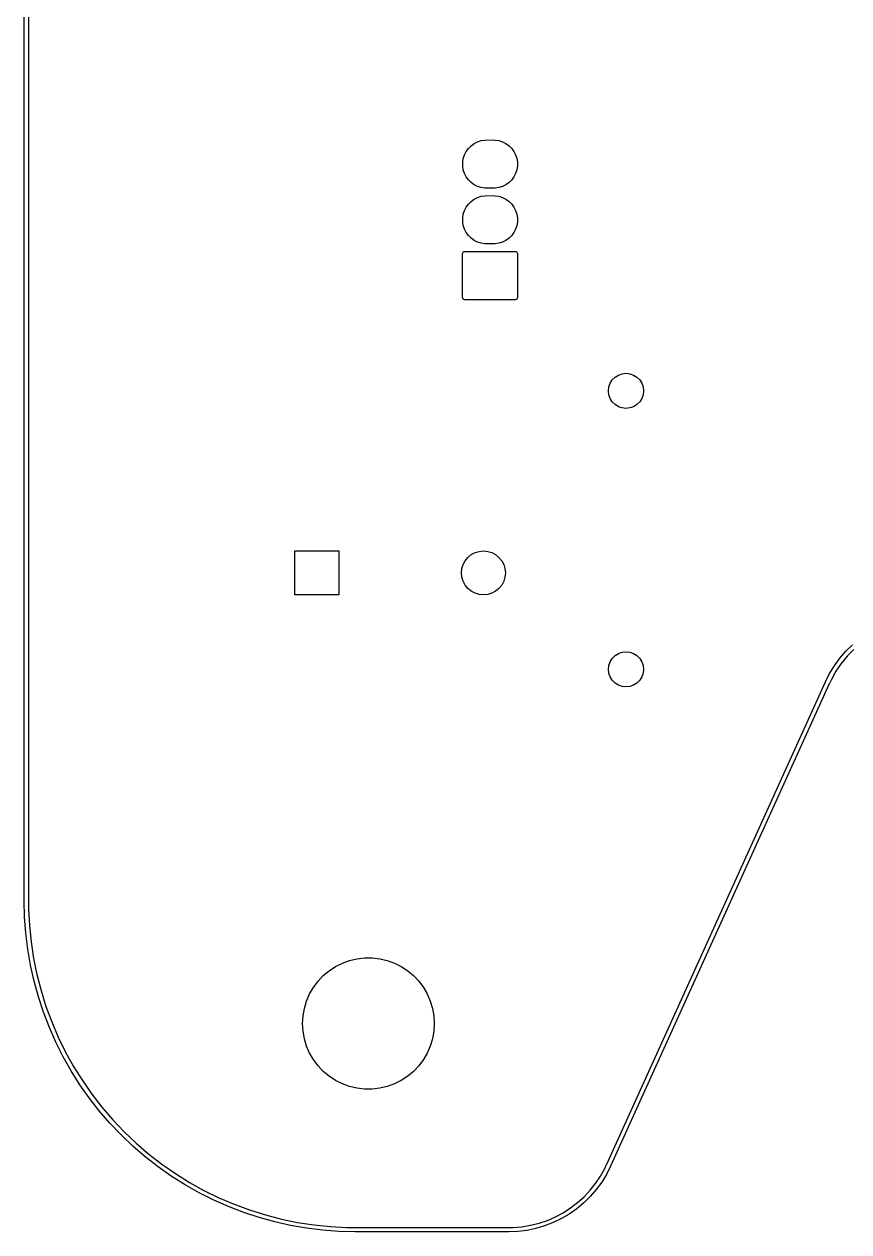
# Model space of a CAD drawing. Extents: x 96 to 246, y -139 to -34.
# Drawn here: x 95.5 to 133.1, y -138.8 to -83.8 of the extents above; entities that cross this region are included whole.
import ezdxf

# ---------------------------------------------------------------- set-up
doc = ezdxf.new("R2010")
doc.units = 0
doc.layers.add('BLACK', color=7, linetype='CONTINUOUS')

msp = doc.modelspace()

# ---------------------------------------------------------------- linework, layer by layer
at = {"layer": 'BLACK', "linetype": 'CONTINUOUS'}
for p, q in [((95.516572, -123.73308), (95.514652, -60.064055)), ((95.712731, -60.071221), (95.714652, -123.740247)), ((115.89696, -89.31428), (116.036859, -89.212638)), ((115.89696, -89.31428), (116.036859, -89.212638)), ((116.036859, -89.212638), (116.190935, -89.134132)), ((116.036859, -89.212638), (116.190935, -89.134132)), ((116.190935, -89.134132), (116.355395, -89.080695)), ((116.190935, -89.134132), (116.355395, -89.080695)), ((116.355395, -89.080695), (116.52619, -89.053644)), ((116.355395, -89.080695), (116.52619, -89.053644)), ((116.52619, -89.053644), (116.912652, -89.050247)), ((116.52619, -89.053644), (116.912652, -89.050247)), ((116.912652, -89.050247), (116.999114, -89.053644)), ((116.912652, -89.050247), (116.999114, -89.053644)), ((116.999114, -89.053644), (117.169909, -89.080695)), ((116.999114, -89.053644), (117.169909, -89.080695)), ((117.169909, -89.080695), (117.334369, -89.134132)), ((117.169909, -89.080695), (117.334369, -89.134132)), ((117.334369, -89.134132), (117.488445, -89.212638)), ((117.334369, -89.134132), (117.488445, -89.212638)), ((117.488445, -89.212638), (117.628344, -89.31428)), ((117.488445, -89.212638), (117.628344, -89.31428)), ((115.5411, -89.89499), (115.594537, -89.73053)), ((115.5411, -89.89499), (115.594537, -89.73053)), ((115.594537, -89.73053), (115.673043, -89.576454)), ((115.594537, -89.73053), (115.673043, -89.576454)), ((115.673043, -89.576454), (115.774685, -89.436555)), ((115.673043, -89.576454), (115.774685, -89.436555)), ((115.774685, -89.436555), (115.89696, -89.31428)), ((115.774685, -89.436555), (115.89696, -89.31428)), ((117.628344, -89.31428), (117.750619, -89.436555)), ((117.628344, -89.31428), (117.750619, -89.436555)), ((117.750619, -89.436555), (117.852261, -89.576454)), ((117.750619, -89.436555), (117.852261, -89.576454)), ((117.852261, -89.576454), (117.930767, -89.73053)), ((117.852261, -89.576454), (117.930767, -89.73053)), ((117.930767, -89.73053), (117.984204, -89.89499)), ((117.930767, -89.73053), (117.984204, -89.89499)), ((115.514049, -90.065785), (115.5411, -89.89499)), ((115.514049, -90.065785), (115.5411, -89.89499)), ((115.514049, -90.238709), (115.514049, -90.065785)), ((115.514049, -90.238709), (115.514049, -90.065785)), ((115.5411, -90.409504), (115.514049, -90.238709)), ((115.5411, -90.409504), (115.514049, -90.238709)), ((117.984204, -89.89499), (118.011255, -90.065785)), ((117.984204, -89.89499), (118.011255, -90.065785)), ((118.011255, -90.238709), (117.984204, -90.409504)), ((118.011255, -90.238709), (117.984204, -90.409504)), ((118.011255, -90.065785), (118.011255, -90.238709)), ((118.011255, -90.065785), (118.011255, -90.238709)), ((115.594537, -90.573964), (115.5411, -90.409504)), ((115.594537, -90.573964), (115.5411, -90.409504)), ((115.673043, -90.72804), (115.594537, -90.573964)), ((115.673043, -90.72804), (115.594537, -90.573964)), ((115.774685, -90.867939), (115.673043, -90.72804)), ((115.774685, -90.867939), (115.673043, -90.72804)), ((117.852261, -90.72804), (117.750619, -90.867939)), ((117.852261, -90.72804), (117.750619, -90.867939)), ((117.930767, -90.573964), (117.852261, -90.72804)), ((117.930767, -90.573964), (117.852261, -90.72804)), ((117.984204, -90.409504), (117.930767, -90.573964)), ((117.984204, -90.409504), (117.930767, -90.573964)), ((115.89696, -90.990214), (115.774685, -90.867939)), ((115.89696, -90.990214), (115.774685, -90.867939)), ((116.036859, -91.091856), (115.89696, -90.990214)), ((116.036859, -91.091856), (115.89696, -90.990214)), ((116.190935, -91.170362), (116.036859, -91.091856)), ((116.190935, -91.170362), (116.036859, -91.091856)), ((116.355395, -91.223799), (116.190935, -91.170362)), ((116.355395, -91.223799), (116.190935, -91.170362)), ((116.52619, -91.25085), (116.355395, -91.223799)), ((116.52619, -91.25085), (116.355395, -91.223799)), ((116.612652, -91.254247), (116.52619, -91.25085)), ((116.612652, -91.254247), (116.52619, -91.25085)), ((116.999114, -91.25085), (116.612652, -91.254247)), ((116.999114, -91.25085), (116.612652, -91.254247)), ((117.169909, -91.223799), (116.999114, -91.25085)), ((117.169909, -91.223799), (116.999114, -91.25085)), ((117.334369, -91.170362), (117.169909, -91.223799)), ((117.334369, -91.170362), (117.169909, -91.223799)), ((117.488445, -91.091856), (117.334369, -91.170362)), ((117.488445, -91.091856), (117.334369, -91.170362)), ((117.628344, -90.990214), (117.488445, -91.091856)), ((117.628344, -90.990214), (117.488445, -91.091856)), ((117.750619, -90.867939), (117.628344, -90.990214)), ((117.750619, -90.867939), (117.628344, -90.990214)), ((115.774685, -91.976555), (115.89696, -91.85428)), ((115.774685, -91.976555), (115.89696, -91.85428)), ((115.89696, -91.85428), (116.036859, -91.752638)), ((115.89696, -91.85428), (116.036859, -91.752638)), ((116.036859, -91.752638), (116.190935, -91.674132)), ((116.036859, -91.752638), (116.190935, -91.674132)), ((116.190935, -91.674132), (116.355395, -91.620695)), ((116.190935, -91.674132), (116.355395, -91.620695)), ((116.355395, -91.620695), (116.52619, -91.593644)), ((116.355395, -91.620695), (116.52619, -91.593644)), ((116.52619, -91.593644), (116.912652, -91.590247)), ((116.52619, -91.593644), (116.912652, -91.590247)), ((116.912652, -91.590247), (116.999114, -91.593644)), ((116.912652, -91.590247), (116.999114, -91.593644)), ((116.999114, -91.593644), (117.169909, -91.620695)), ((116.999114, -91.593644), (117.169909, -91.620695)), ((117.169909, -91.620695), (117.334369, -91.674132)), ((117.169909, -91.620695), (117.334369, -91.674132)), ((117.334369, -91.674132), (117.488445, -91.752638)), ((117.334369, -91.674132), (117.488445, -91.752638)), ((117.488445, -91.752638), (117.628344, -91.85428)), ((117.488445, -91.752638), (117.628344, -91.85428)), ((117.628344, -91.85428), (117.750619, -91.976555)), ((117.628344, -91.85428), (117.750619, -91.976555)), ((115.514049, -92.605785), (115.5411, -92.43499)), ((115.514049, -92.605785), (115.5411, -92.43499)), ((115.5411, -92.43499), (115.594537, -92.27053)), ((115.5411, -92.43499), (115.594537, -92.27053)), ((115.594537, -92.27053), (115.673043, -92.116454)), ((115.594537, -92.27053), (115.673043, -92.116454)), ((115.673043, -92.116454), (115.774685, -91.976555)), ((115.673043, -92.116454), (115.774685, -91.976555)), ((117.750619, -91.976555), (117.852261, -92.116454)), ((117.750619, -91.976555), (117.852261, -92.116454)), ((117.852261, -92.116454), (117.930767, -92.27053)), ((117.852261, -92.116454), (117.930767, -92.27053)), ((117.930767, -92.27053), (117.984204, -92.43499)), ((117.930767, -92.27053), (117.984204, -92.43499)), ((117.984204, -92.43499), (118.011255, -92.605785)), ((117.984204, -92.43499), (118.011255, -92.605785)), ((115.514049, -92.778709), (115.514049, -92.605785)), ((115.514049, -92.778709), (115.514049, -92.605785)), ((115.5411, -92.949504), (115.514049, -92.778709)), ((115.5411, -92.949504), (115.514049, -92.778709)), ((115.594537, -93.113964), (115.5411, -92.949504)), ((115.594537, -93.113964), (115.5411, -92.949504)), ((117.984204, -92.949504), (117.930767, -93.113964)), ((117.984204, -92.949504), (117.930767, -93.113964)), ((118.011255, -92.778709), (117.984204, -92.949504)), ((118.011255, -92.778709), (117.984204, -92.949504)), ((118.011255, -92.605785), (118.011255, -92.778709)), ((118.011255, -92.605785), (118.011255, -92.778709)), ((115.673043, -93.26804), (115.594537, -93.113964)), ((115.673043, -93.26804), (115.594537, -93.113964)), ((115.774685, -93.407939), (115.673043, -93.26804)), ((115.774685, -93.407939), (115.673043, -93.26804)), ((115.89696, -93.530214), (115.774685, -93.407939)), ((115.89696, -93.530214), (115.774685, -93.407939)), ((116.036859, -93.631856), (115.89696, -93.530214)), ((116.036859, -93.631856), (115.89696, -93.530214)), ((117.628344, -93.530214), (117.488445, -93.631856)), ((117.628344, -93.530214), (117.488445, -93.631856)), ((117.750619, -93.407939), (117.628344, -93.530214)), ((117.750619, -93.407939), (117.628344, -93.530214)), ((117.852261, -93.26804), (117.750619, -93.407939)), ((117.852261, -93.26804), (117.750619, -93.407939)), ((117.930767, -93.113964), (117.852261, -93.26804)), ((117.930767, -93.113964), (117.852261, -93.26804)), ((115.518416, -94.193213), (115.540527, -94.160122)), ((115.518416, -94.193213), (115.540527, -94.160122)), ((115.540527, -94.160122), (115.573618, -94.138011)), ((115.540527, -94.160122), (115.573618, -94.138011)), ((115.573618, -94.138011), (115.612652, -94.130247)), ((115.573618, -94.138011), (115.612652, -94.130247)), ((115.612652, -94.130247), (117.912652, -94.130247)), ((115.612652, -94.130247), (117.912652, -94.130247)), ((116.190935, -93.710362), (116.036859, -93.631856)), ((116.190935, -93.710362), (116.036859, -93.631856)), ((116.355395, -93.763799), (116.190935, -93.710362)), ((116.355395, -93.763799), (116.190935, -93.710362)), ((116.52619, -93.79085), (116.355395, -93.763799)), ((116.52619, -93.79085), (116.355395, -93.763799)), ((116.612652, -93.794247), (116.52619, -93.79085)), ((116.612652, -93.794247), (116.52619, -93.79085)), ((116.999114, -93.79085), (116.612652, -93.794247)), ((116.999114, -93.79085), (116.612652, -93.794247)), ((117.169909, -93.763799), (116.999114, -93.79085)), ((117.169909, -93.763799), (116.999114, -93.79085)), ((117.334369, -93.710362), (117.169909, -93.763799)), ((117.334369, -93.710362), (117.169909, -93.763799)), ((117.488445, -93.631856), (117.334369, -93.710362)), ((117.488445, -93.631856), (117.334369, -93.710362)), ((117.912652, -94.130247), (117.951686, -94.138011)), ((117.912652, -94.130247), (117.951686, -94.138011)), ((117.951686, -94.138011), (117.984777, -94.160122)), ((117.951686, -94.138011), (117.984777, -94.160122)), ((117.984777, -94.160122), (118.006888, -94.193213)), ((117.984777, -94.160122), (118.006888, -94.193213)), ((115.510652, -94.232247), (115.518416, -94.193213)), ((115.510652, -94.232247), (115.518416, -94.193213)), ((115.510652, -96.232247), (115.510652, -94.232247)), ((115.510652, -96.232247), (115.510652, -94.232247)), ((118.006888, -94.193213), (118.014652, -94.232247)), ((118.006888, -94.193213), (118.014652, -94.232247)), ((118.014652, -94.232247), (118.014652, -96.232247)), ((118.014652, -94.232247), (118.014652, -96.232247)), ((115.518416, -96.271281), (115.510652, -96.232247)), ((115.518416, -96.271281), (115.510652, -96.232247)), ((115.540527, -96.304372), (115.518416, -96.271281)), ((115.540527, -96.304372), (115.518416, -96.271281)), ((115.573618, -96.326483), (115.540527, -96.304372)), ((115.573618, -96.326483), (115.540527, -96.304372)), ((115.612652, -96.334247), (115.573618, -96.326483)), ((115.612652, -96.334247), (115.573618, -96.326483)), ((117.912652, -96.334247), (115.612652, -96.334247)), ((117.912652, -96.334247), (115.612652, -96.334247)), ((117.951686, -96.326483), (117.912652, -96.334247)), ((117.951686, -96.326483), (117.912652, -96.334247)), ((117.984777, -96.304372), (117.951686, -96.326483)), ((117.984777, -96.304372), (117.951686, -96.326483)), ((118.006888, -96.271281), (117.984777, -96.304372)), ((118.006888, -96.271281), (117.984777, -96.304372)), ((118.014652, -96.232247), (118.006888, -96.271281)), ((118.014652, -96.232247), (118.006888, -96.271281)), ((122.18271, -100.31423), (122.241877, -100.14514)), ((122.18271, -100.31423), (122.241877, -100.14514)), ((122.241877, -100.14514), (122.337187, -99.993455)), ((122.241877, -100.14514), (122.337187, -99.993455)), ((122.337187, -99.993455), (122.46386, -99.866782)), ((122.337187, -99.993455), (122.46386, -99.866782)), ((122.46386, -99.866782), (122.615545, -99.771472)), ((122.46386, -99.866782), (122.615545, -99.771472)), ((122.615545, -99.771472), (122.784635, -99.712305)), ((122.615545, -99.771472), (122.784635, -99.712305)), ((122.784635, -99.712305), (122.962652, -99.692247)), ((122.784635, -99.712305), (122.962652, -99.692247)), ((122.962652, -99.692247), (123.140669, -99.712305)), ((122.962652, -99.692247), (123.140669, -99.712305)), ((123.140669, -99.712305), (123.309759, -99.771472)), ((123.140669, -99.712305), (123.309759, -99.771472)), ((123.309759, -99.771472), (123.461444, -99.866782)), ((123.309759, -99.771472), (123.461444, -99.866782)), ((123.461444, -99.866782), (123.588117, -99.993455)), ((123.461444, -99.866782), (123.588117, -99.993455)), ((123.588117, -99.993455), (123.683427, -100.14514)), ((123.588117, -99.993455), (123.683427, -100.14514)), ((123.683427, -100.14514), (123.742594, -100.31423)), ((123.683427, -100.14514), (123.742594, -100.31423)), ((122.162652, -100.492247), (122.18271, -100.31423)), ((122.162652, -100.492247), (122.18271, -100.31423)), ((122.18271, -100.670264), (122.162652, -100.492247)), ((122.18271, -100.670264), (122.162652, -100.492247)), ((122.241877, -100.839354), (122.18271, -100.670264)), ((122.241877, -100.839354), (122.18271, -100.670264)), ((123.742594, -100.670264), (123.683427, -100.839354)), ((123.742594, -100.670264), (123.683427, -100.839354)), ((123.742594, -100.31423), (123.762652, -100.492247)), ((123.742594, -100.31423), (123.762652, -100.492247)), ((123.762652, -100.492247), (123.742594, -100.670264)), ((123.762652, -100.492247), (123.742594, -100.670264)), ((122.337187, -100.991039), (122.241877, -100.839354)), ((122.337187, -100.991039), (122.241877, -100.839354)), ((122.46386, -101.117712), (122.337187, -100.991039)), ((122.46386, -101.117712), (122.337187, -100.991039)), ((122.615545, -101.213022), (122.46386, -101.117712)), ((122.615545, -101.213022), (122.46386, -101.117712)), ((122.784635, -101.272189), (122.615545, -101.213022)), ((122.784635, -101.272189), (122.615545, -101.213022)), ((122.962652, -101.292247), (122.784635, -101.272189)), ((122.962652, -101.292247), (122.784635, -101.272189)), ((123.140669, -101.272189), (122.962652, -101.292247)), ((123.140669, -101.272189), (122.962652, -101.292247)), ((123.309759, -101.213022), (123.140669, -101.272189)), ((123.309759, -101.213022), (123.140669, -101.272189)), ((123.461444, -101.117712), (123.309759, -101.213022)), ((123.461444, -101.117712), (123.309759, -101.213022)), ((123.588117, -100.991039), (123.461444, -101.117712)), ((123.588117, -100.991039), (123.461444, -101.117712)), ((123.683427, -100.839354), (123.588117, -100.991039)), ((123.683427, -100.839354), (123.588117, -100.991039)), ((107.862652, -109.792247), (107.862652, -107.792247)), ((107.862652, -107.792247), (109.862652, -107.792247)), ((107.862652, -109.792247), (107.862652, -107.792247)), ((107.862652, -107.792247), (109.862652, -107.792247)), ((109.862652, -107.792247), (109.862652, -109.792247)), ((109.862652, -107.792247), (109.862652, -109.792247)), ((115.907082, -107.960777), (116.079969, -107.868367)), ((115.907082, -107.960777), (116.079969, -107.868367)), ((116.079969, -107.868367), (116.267562, -107.811462)), ((116.079969, -107.868367), (116.267562, -107.811462)), ((116.267562, -107.811462), (116.462652, -107.792247)), ((116.267562, -107.811462), (116.462652, -107.792247)), ((116.462652, -107.792247), (116.657742, -107.811462)), ((116.462652, -107.792247), (116.657742, -107.811462)), ((116.657742, -107.811462), (116.845335, -107.868367)), ((116.657742, -107.811462), (116.845335, -107.868367)), ((116.845335, -107.868367), (117.018222, -107.960777)), ((116.845335, -107.868367), (117.018222, -107.960777)), ((115.481867, -108.597157), (115.538772, -108.409564)), ((115.481867, -108.597157), (115.538772, -108.409564)), ((115.538772, -108.409564), (115.631182, -108.236677)), ((115.538772, -108.409564), (115.631182, -108.236677)), ((115.631182, -108.236677), (115.755545, -108.08514)), ((115.631182, -108.236677), (115.755545, -108.08514)), ((115.755545, -108.08514), (115.907082, -107.960777)), ((115.755545, -108.08514), (115.907082, -107.960777)), ((117.018222, -107.960777), (117.169759, -108.08514)), ((117.018222, -107.960777), (117.169759, -108.08514)), ((117.169759, -108.08514), (117.294122, -108.236677)), ((117.169759, -108.08514), (117.294122, -108.236677)), ((117.294122, -108.236677), (117.386532, -108.409564)), ((117.294122, -108.236677), (117.386532, -108.409564)), ((117.386532, -108.409564), (117.443437, -108.597157)), ((117.386532, -108.409564), (117.443437, -108.597157)), ((115.462652, -108.792247), (115.481867, -108.597157)), ((115.462652, -108.792247), (115.481867, -108.597157)), ((115.481867, -108.987337), (115.462652, -108.792247)), ((115.481867, -108.987337), (115.462652, -108.792247)), ((115.538772, -109.17493), (115.481867, -108.987337)), ((115.538772, -109.17493), (115.481867, -108.987337)), ((117.443437, -108.987337), (117.386532, -109.17493)), ((117.443437, -108.987337), (117.386532, -109.17493)), ((117.443437, -108.597157), (117.462652, -108.792247)), ((117.443437, -108.597157), (117.462652, -108.792247)), ((117.462652, -108.792247), (117.443437, -108.987337)), ((117.462652, -108.792247), (117.443437, -108.987337)), ((115.631182, -109.347817), (115.538772, -109.17493)), ((115.631182, -109.347817), (115.538772, -109.17493)), ((115.755545, -109.499354), (115.631182, -109.347817)), ((115.755545, -109.499354), (115.631182, -109.347817)), ((115.907082, -109.623717), (115.755545, -109.499354)), ((115.907082, -109.623717), (115.755545, -109.499354)), ((117.169759, -109.499354), (117.018222, -109.623717)), ((117.169759, -109.499354), (117.018222, -109.623717)), ((117.294122, -109.347817), (117.169759, -109.499354)), ((117.294122, -109.347817), (117.169759, -109.499354)), ((117.386532, -109.17493), (117.294122, -109.347817)), ((117.386532, -109.17493), (117.294122, -109.347817)), ((109.862652, -109.792247), (107.862652, -109.792247)), ((109.862652, -109.792247), (107.862652, -109.792247)), ((116.079969, -109.716127), (115.907082, -109.623717)), ((116.079969, -109.716127), (115.907082, -109.623717)), ((116.267562, -109.773032), (116.079969, -109.716127)), ((116.267562, -109.773032), (116.079969, -109.716127)), ((116.462652, -109.792247), (116.267562, -109.773032)), ((116.462652, -109.792247), (116.267562, -109.773032)), ((116.657742, -109.773032), (116.462652, -109.792247)), ((116.657742, -109.773032), (116.462652, -109.792247)), ((116.845335, -109.716127), (116.657742, -109.773032)), ((116.845335, -109.716127), (116.657742, -109.773032)), ((117.018222, -109.623717), (116.845335, -109.716127)), ((117.018222, -109.623717), (116.845335, -109.716127)), ((132.994119, -112.365644), (133.29585, -112.071341)), ((133.355978, -112.28111), (133.055376, -112.587431)), ((122.18271, -113.01423), (122.241877, -112.84514)), ((122.18271, -113.01423), (122.241877, -112.84514)), ((122.241877, -112.84514), (122.337187, -112.693455)), ((122.241877, -112.84514), (122.337187, -112.693455)), ((122.337187, -112.693455), (122.46386, -112.566782)), ((122.337187, -112.693455), (122.46386, -112.566782)), ((122.46386, -112.566782), (122.615545, -112.471472)), ((122.46386, -112.566782), (122.615545, -112.471472)), ((122.615545, -112.471472), (122.784635, -112.412305)), ((122.615545, -112.471472), (122.784635, -112.412305)), ((122.784635, -112.412305), (122.962652, -112.392247)), ((122.784635, -112.412305), (122.962652, -112.392247)), ((122.962652, -112.392247), (123.140669, -112.412305)), ((122.962652, -112.392247), (123.140669, -112.412305)), ((123.140669, -112.412305), (123.309759, -112.471472)), ((123.140669, -112.412305), (123.309759, -112.471472)), ((123.309759, -112.471472), (123.461444, -112.566782)), ((123.309759, -112.471472), (123.461444, -112.566782)), ((123.461444, -112.566782), (123.588117, -112.693455)), ((123.461444, -112.566782), (123.588117, -112.693455)), ((123.588117, -112.693455), (123.683427, -112.84514)), ((123.588117, -112.693455), (123.683427, -112.84514)), ((123.683427, -112.84514), (123.742594, -113.01423)), ((123.683427, -112.84514), (123.742594, -113.01423)), ((132.468543, -113.023808), (132.717721, -112.683858)), ((132.717721, -112.683858), (132.994119, -112.365644)), ((133.055376, -112.587431), (132.782703, -112.918858)), ((122.162652, -113.192247), (122.18271, -113.01423)), ((122.162652, -113.192247), (122.18271, -113.01423)), ((122.18271, -113.370264), (122.162652, -113.192247)), ((122.18271, -113.370264), (122.162652, -113.192247)), ((122.241877, -113.539354), (122.18271, -113.370264)), ((122.241877, -113.539354), (122.18271, -113.370264)), ((123.742594, -113.370264), (123.683427, -113.539354)), ((123.742594, -113.370264), (123.683427, -113.539354)), ((123.742594, -113.01423), (123.762652, -113.192247)), ((123.742594, -113.01423), (123.762652, -113.192247)), ((123.762652, -113.192247), (123.742594, -113.370264)), ((123.762652, -113.192247), (123.742594, -113.370264)), ((132.058457, -113.759499), (132.248287, -113.383173)), ((132.248287, -113.383173), (132.468543, -113.023808)), ((132.540047, -113.272853), (132.329267, -113.646706)), ((132.782703, -112.918858), (132.540047, -113.272853)), ((122.081792, -135.75865), (132.058457, -113.759499)), ((122.337187, -113.691039), (122.241877, -113.539354)), ((122.337187, -113.691039), (122.241877, -113.539354)), ((132.235889, -113.847846), (122.259227, -135.846995)), ((122.46386, -113.817712), (122.337187, -113.691039)), ((122.46386, -113.817712), (122.337187, -113.691039)), ((122.615545, -113.913022), (122.46386, -113.817712)), ((122.615545, -113.913022), (122.46386, -113.817712)), ((122.784635, -113.972189), (122.615545, -113.913022)), ((122.784635, -113.972189), (122.615545, -113.913022)), ((122.962652, -113.992247), (122.784635, -113.972189)), ((122.962652, -113.992247), (122.784635, -113.972189)), ((123.140669, -113.972189), (122.962652, -113.992247)), ((123.140669, -113.972189), (122.962652, -113.992247)), ((123.309759, -113.913022), (123.140669, -113.972189)), ((123.309759, -113.913022), (123.140669, -113.972189)), ((123.461444, -113.817712), (123.309759, -113.913022)), ((123.461444, -113.817712), (123.309759, -113.913022)), ((123.588117, -113.691039), (123.461444, -113.817712)), ((123.588117, -113.691039), (123.461444, -113.817712)), ((123.683427, -113.539354), (123.588117, -113.691039)), ((123.683427, -113.539354), (123.588117, -113.691039)), ((132.240595, -113.842118), (132.235889, -113.847846)), ((132.329267, -113.646706), (132.240595, -113.842118)), ((95.514652, -123.740247), (95.516572, -123.73308)), ((95.514653, -123.740247), (95.514652, -123.740247)), ((95.532841, -124.481169), (95.514653, -123.740247)), ((95.714652, -123.740247), (95.714653, -123.740247)), ((95.714653, -123.740247), (95.714653, -124.117826)), ((95.714653, -124.117826), (95.752901, -124.872014)), ((95.587363, -125.220306), (95.532841, -124.481169)), ((95.752901, -124.872014), (95.829299, -125.623296)), ((95.678087, -125.955877), (95.587363, -125.220306)), ((95.804795, -126.686111), (95.678087, -125.955877)), ((95.829299, -125.623296), (95.943651, -126.369745)), ((95.943651, -126.369745), (96.095663, -127.109445)), ((109.714652, -126.742171), (110.026413, -126.585599)), ((109.714652, -126.742171), (110.026413, -126.585599)), ((110.026413, -126.585599), (110.354242, -126.466278)), ((110.026413, -126.585599), (110.354242, -126.466278)), ((110.354242, -126.466278), (110.693707, -126.385824)), ((110.354242, -126.466278), (110.693707, -126.385824)), ((110.693707, -126.385824), (111.040218, -126.345323)), ((110.693707, -126.385824), (111.040218, -126.345323)), ((111.040218, -126.345323), (111.389086, -126.345323)), ((111.040218, -126.345323), (111.389086, -126.345323)), ((111.389086, -126.345323), (111.735597, -126.385824)), ((111.389086, -126.345323), (111.735597, -126.385824)), ((111.735597, -126.385824), (112.075062, -126.466278)), ((111.735597, -126.385824), (112.075062, -126.466278)), ((112.075062, -126.466278), (112.402891, -126.585599)), ((112.075062, -126.466278), (112.402891, -126.585599)), ((112.402891, -126.585599), (112.714652, -126.742171)), ((112.402891, -126.585599), (112.714652, -126.742171)), ((95.96718, -127.409248), (95.804795, -126.686111)), ((96.095663, -127.109445), (96.284945, -127.840495)), ((108.916519, -127.411884), (109.155927, -127.158126)), ((108.916519, -127.411884), (109.155927, -127.158126)), ((109.155927, -127.158126), (109.423176, -126.933877)), ((109.155927, -127.158126), (109.423176, -126.933877)), ((109.423176, -126.933877), (109.714652, -126.742171)), ((109.423176, -126.933877), (109.714652, -126.742171)), ((112.714652, -126.742171), (113.006128, -126.933877)), ((112.714652, -126.742171), (113.006128, -126.933877)), ((113.006128, -126.933877), (113.273377, -127.158126)), ((113.006128, -126.933877), (113.273377, -127.158126)), ((113.273377, -127.158126), (113.512785, -127.411884)), ((113.273377, -127.158126), (113.512785, -127.411884)), ((96.164853, -128.123546), (95.96718, -127.409248)), ((108.533754, -127.993849), (108.708189, -127.69172)), ((108.533754, -127.993849), (108.708189, -127.69172)), ((108.708189, -127.69172), (108.916519, -127.411884)), ((108.708189, -127.69172), (108.916519, -127.411884)), ((113.512785, -127.411884), (113.721115, -127.69172)), ((113.512785, -127.411884), (113.721115, -127.69172)), ((113.721115, -127.69172), (113.89555, -127.993849)), ((113.721115, -127.69172), (113.89555, -127.993849)), ((96.397337, -128.827284), (96.164853, -128.123546)), ((96.284945, -127.840495), (96.511011, -128.56102)), ((108.395574, -128.314187), (108.533754, -127.993849)), ((108.395574, -128.314187), (108.533754, -127.993849)), ((113.89555, -127.993849), (114.03373, -128.314187)), ((113.89555, -127.993849), (114.03373, -128.314187)), ((96.664071, -129.518767), (96.397337, -128.827284)), ((96.511011, -128.56102), (96.773281, -129.269171)), ((108.234937, -128.991968), (108.295517, -128.648399)), ((108.234937, -128.991968), (108.295517, -128.648399)), ((108.295517, -128.648399), (108.395574, -128.314187)), ((108.295517, -128.648399), (108.395574, -128.314187)), ((114.03373, -128.314187), (114.133787, -128.648399)), ((114.03373, -128.314187), (114.133787, -128.648399)), ((114.133787, -128.648399), (114.194367, -128.991968)), ((114.133787, -128.648399), (114.194367, -128.991968)), ((96.773281, -129.269171), (97.071081, -129.963128)), ((108.214652, -129.340247), (108.234937, -128.991968)), ((108.214652, -129.340247), (108.234937, -128.991968)), ((108.234937, -129.688526), (108.214652, -129.340247)), ((108.234937, -129.688526), (108.214652, -129.340247)), ((114.194367, -128.991968), (114.214652, -129.340247)), ((114.194367, -128.991968), (114.214652, -129.340247)), ((114.214652, -129.340247), (114.194367, -129.688526)), ((114.214652, -129.340247), (114.194367, -129.688526)), ((96.964414, -130.196329), (96.664071, -129.518767)), ((97.071081, -129.963128), (97.403648, -130.641112)), ((108.295517, -130.032095), (108.234937, -129.688526)), ((108.295517, -130.032095), (108.234937, -129.688526)), ((114.194367, -129.688526), (114.133787, -130.032095)), ((114.194367, -129.688526), (114.133787, -130.032095)), ((97.297641, -130.858338), (96.964414, -130.196329)), ((108.395574, -130.366307), (108.295517, -130.032095)), ((108.395574, -130.366307), (108.295517, -130.032095)), ((108.533754, -130.686645), (108.395574, -130.366307)), ((108.533754, -130.686645), (108.395574, -130.366307)), ((114.03373, -130.366307), (113.89555, -130.686645)), ((114.03373, -130.366307), (113.89555, -130.686645)), ((114.133787, -130.032095), (114.03373, -130.366307)), ((114.133787, -130.032095), (114.03373, -130.366307)), ((97.66295, -131.503199), (97.297641, -130.858338)), ((97.403648, -130.641112), (97.770127, -131.301381)), ((108.708189, -130.988774), (108.533754, -130.686645)), ((108.708189, -130.988774), (108.533754, -130.686645)), ((108.916519, -131.26861), (108.708189, -130.988774)), ((108.916519, -131.26861), (108.708189, -130.988774)), ((113.721115, -130.988774), (113.512785, -131.26861)), ((113.721115, -130.988774), (113.512785, -131.26861)), ((113.89555, -130.686645), (113.721115, -130.988774)), ((113.89555, -130.686645), (113.721115, -130.988774)), ((98.059461, -132.129358), (97.66295, -131.503199)), ((97.770127, -131.301381), (98.169578, -131.942241)), ((109.155927, -131.522368), (108.916519, -131.26861)), ((109.155927, -131.522368), (108.916519, -131.26861)), ((109.423176, -131.746617), (109.155927, -131.522368)), ((109.423176, -131.746617), (109.155927, -131.522368)), ((113.273377, -131.522368), (113.006128, -131.746617)), ((113.273377, -131.522368), (113.006128, -131.746617)), ((113.512785, -131.26861), (113.273377, -131.522368)), ((113.512785, -131.26861), (113.273377, -131.522368)), ((98.486218, -132.735307), (98.059461, -132.129358)), ((98.169578, -131.942241), (98.600975, -132.562046)), ((109.714652, -131.938323), (109.423176, -131.746617)), ((109.714652, -131.938323), (109.423176, -131.746617)), ((110.026413, -132.094895), (109.714652, -131.938323)), ((110.026413, -132.094895), (109.714652, -131.938323)), ((110.354242, -132.214216), (110.026413, -132.094895)), ((110.354242, -132.214216), (110.026413, -132.094895)), ((112.402891, -132.094895), (112.075062, -132.214216)), ((112.402891, -132.094895), (112.075062, -132.214216)), ((112.714652, -131.938323), (112.402891, -132.094895)), ((112.714652, -131.938323), (112.402891, -132.094895)), ((113.006128, -131.746617), (112.714652, -131.938323)), ((113.006128, -131.746617), (112.714652, -131.938323)), ((98.600975, -132.562046), (99.063212, -133.159206)), ((110.693707, -132.29467), (110.354242, -132.214216)), ((110.693707, -132.29467), (110.354242, -132.214216)), ((111.040218, -132.335171), (110.693707, -132.29467)), ((111.040218, -132.335171), (110.693707, -132.29467)), ((111.389086, -132.335171), (111.040218, -132.335171)), ((111.389086, -132.335171), (111.040218, -132.335171)), ((111.735597, -132.29467), (111.389086, -132.335171)), ((111.735597, -132.29467), (111.389086, -132.335171)), ((112.075062, -132.214216), (111.735597, -132.29467)), ((112.075062, -132.214216), (111.735597, -132.29467)), ((98.942194, -133.319586), (98.486218, -132.735307)), ((99.063212, -133.159206), (99.5551, -133.732188)), ((99.42629, -133.880788), (98.942194, -133.319586)), ((99.5551, -133.732188), (100.075379, -134.279521)), ((99.937339, -134.41756), (99.42629, -133.880788)), ((100.075379, -134.279521), (100.622711, -134.799799)), ((100.474112, -134.92861), (99.937339, -134.41756)), ((100.622711, -134.799799), (101.195693, -135.291688)), ((101.035313, -135.412705), (100.474112, -134.92861)), ((101.619592, -135.868681), (101.035313, -135.412705)), ((101.195693, -135.291688), (101.792853, -135.753924)), ((102.225541, -136.295439), (101.619592, -135.868681)), ((101.792853, -135.753924), (102.412658, -136.185321)), ((121.799359, -136.297347), (121.994259, -135.946947)), ((121.994259, -135.946947), (122.077088, -135.764379)), ((122.259219, -135.847008), (122.071607, -136.219374)), ((122.077088, -135.764379), (122.081792, -135.75865)), ((122.259227, -135.846995), (122.259219, -135.847008)), ((102.8517, -136.69195), (102.225541, -136.295439)), ((102.412658, -136.185321), (103.053518, -136.584772)), ((121.576484, -136.630654), (121.799359, -136.297347)), ((122.071607, -136.219374), (121.854192, -136.575183)), ((103.496561, -137.057259), (102.8517, -136.69195)), ((103.053518, -136.584772), (103.713787, -136.951252)), ((104.15857, -137.390486), (103.496561, -137.057259)), ((103.713787, -136.951252), (104.391771, -137.283818)), ((121.052949, -137.237205), (121.327125, -136.94464)), ((121.327125, -136.94464), (121.576484, -136.630654)), ((121.608437, -136.912041), (121.335984, -137.227696)), ((121.854192, -136.575183), (121.608437, -136.912041)), ((104.836132, -137.690828), (104.15857, -137.390486)), ((104.391771, -137.283818), (105.085729, -137.581619)), ((105.085729, -137.581619), (105.793879, -137.843889)), ((120.43763, -137.750405), (120.755788, -137.506393)), ((121.038654, -137.520038), (120.718435, -137.787113)), ((120.755788, -137.506393), (121.052949, -137.237205)), ((121.335984, -137.227696), (121.038654, -137.520038)), ((105.527615, -137.957563), (104.836132, -137.690828)), ((106.231353, -138.190047), (105.527615, -137.957563)), ((105.793879, -137.843889), (106.514404, -138.069955)), ((106.945651, -138.387719), (106.231353, -138.190047)), ((106.514404, -138.069955), (107.245454, -138.259237)), ((119.379053, -138.315979), (119.746953, -138.156556)), ((119.746953, -138.156556), (120.100601, -137.96761)), ((120.377468, -138.027136), (120.018033, -138.238501)), ((120.100601, -137.96761), (120.43763, -137.750405)), ((120.718435, -137.787113), (120.377468, -138.027136)), ((107.668788, -138.550105), (106.945651, -138.387719)), ((107.245454, -138.259237), (107.985154, -138.411249)), ((108.399022, -138.676813), (107.668788, -138.550105)), ((107.985154, -138.411249), (108.731603, -138.525601)), ((109.134593, -138.767537), (108.399022, -138.676813)), ((108.731603, -138.525601), (109.482885, -138.601999)), ((109.87373, -138.822058), (109.134593, -138.767537)), ((109.482885, -138.601999), (110.237073, -138.640247)), ((110.237073, -138.640247), (110.614652, -138.640247)), ((110.614652, -138.640247), (110.621794, -138.64216)), ((110.621794, -138.64216), (117.614702, -138.640247)), ((117.614702, -138.640247), (117.614703, -138.640247)), ((117.614703, -138.640247), (117.614704, -138.640247)), ((117.614704, -138.640247), (117.815183, -138.640232)), ((117.815183, -138.640232), (118.2148, -138.607484)), ((118.445171, -138.772191), (118.031328, -138.823209)), ((118.2148, -138.607484), (118.610407, -138.542199)), ((118.853463, -138.687536), (118.445171, -138.772191)), ((118.610407, -138.542199), (118.999358, -138.444814)), ((119.253475, -138.569808), (118.853463, -138.687536)), ((118.999358, -138.444814), (119.379053, -138.315979)), ((119.642532, -138.419796), (119.253475, -138.569808)), ((120.018033, -138.238501), (119.642532, -138.419796)), ((110.614652, -138.840247), (109.87373, -138.822058)), ((117.607558, -138.838333), (110.614652, -138.840247)), ((117.6147, -138.840247), (117.607558, -138.838333)), ((118.031328, -138.823209), (117.6147, -138.840247))]:
    msp.add_line(p, q, dxfattribs=at)

doc.saveas('drawing.dxf')
